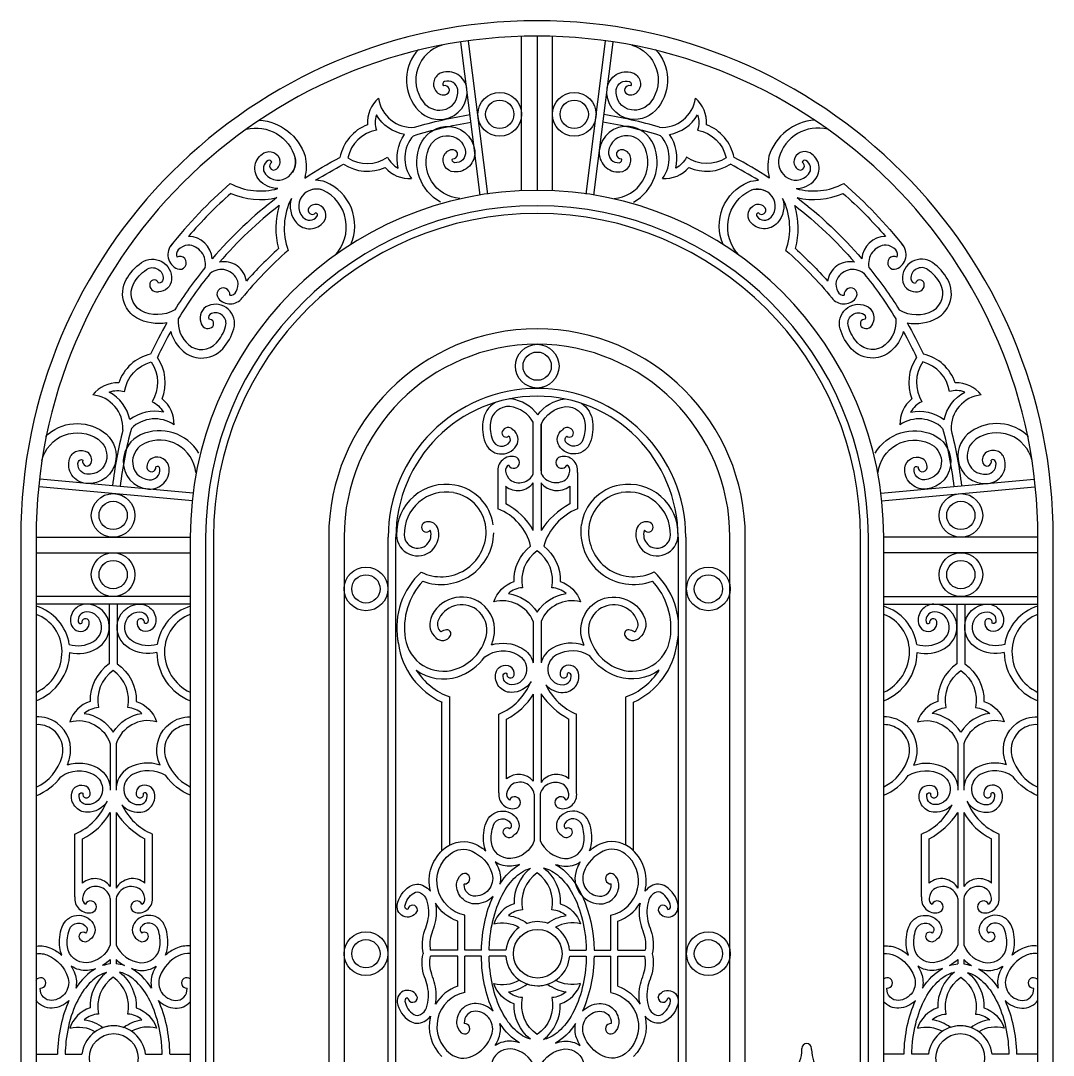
# Model space of a CAD drawing. Header units: millimetres. Extents: x 0 to 1702, y 0 to 2807.
# Drawn here: x 0 to 1702, y 1103 to 2807 of the extents above; entities that cross this region are included whole.
import ezdxf

# ---------------------------------------------------------------- set-up
doc = ezdxf.new("R2010")
doc.units = ezdxf.units.MM
for name, color, linetype in [('ceco.net 115 door frame', 7, 'Continuous'), ('ceco.net 115 door lock', 8, 'Continuous'), ('ceco.net 115 door wrought iron', 9, 'Continuous')]:
    doc.layers.add(name, color=color, linetype=linetype)

msp = doc.modelspace()

# ---------------------------------------------------------------- linework, layer by layer
at = {"layer": 'ceco.net 115 door frame'}
for p, q in [((825.5, 2526.7), (825.5, 2780.9)), ((876.3, 2526.7), (876.3, 2780.9)), ((25.4, 1955.8), (279.4, 1955.8)), ((304.8, 1955.8), (304.8, 50.8)), ((317.5, 1955.8), (317.5, 50.8)), ((533, 1955.8), (533, 266.3)), ((1168.8, 266.3), (1168.8, 1955.8)), ((1384.3, 50.8), (1384.3, 1955.8)), ((1397, 50.8), (1397, 1955.8)), ((1676.4, 1955.8), (1422.4, 1955.8)), ((25.4, 1930.4), (279.4, 1930.4)), ((1676.4, 1930.4), (1422.4, 1930.4))]:
    msp.add_line(p, q, dxfattribs=at)
for points in [[(1701.8, 0), (1701.8, 1955.8, 1), (0, 1955.8), (0, 0), (1701.8, 0)], [(1194.2, 240.9), (1194.2, 1955.8, 1), (507.6, 1955.8), (507.6, 240.9)]]:
    msp.add_lwpolyline(points, format="xyb", close=True, dxfattribs=at)
for points in [[(1676.4, 266.3), (1676.4, 1955.8, 1), (25.4, 1955.8), (25.4, 266.3)], [(1422.4, 266.3), (1422.4, 1955.8, 1), (279.4, 1955.8), (279.4, 266.3)]]:
    msp.add_lwpolyline(points, format="xyb", dxfattribs=at)
for radius in [546.1, 533.4, 317.9]:
    msp.add_arc((850.9, 1955.8), radius, 0, 180, dxfattribs=at)
at = {"layer": 'ceco.net 115 door lock'}
for p, q in [((1287.4, 1112.3), (1287.4, 1114)), ((1303.3, 1112.3), (1303.3, 1114))]:
    msp.add_line(p, q, dxfattribs=at)
for centre, radius, start, end in [((1226.8, 1113.4), 60.7, 322.462, 358.9128), ((1295.4, 1114), 7.96, 0, 180), ((1364, 1113.4), 60.7, 181.0872, 217.538)]:
    msp.add_arc(centre, radius, start, end, dxfattribs=at)
at = {"layer": 'ceco.net 115 door wrought iron'}
for p, q in [((850.9, 2781.3), (850.9, 2527.3)), ((757.5, 2519.2), (725.5, 2771.2)), ((770.1, 2520.9), (738.1, 2772.9)), ((931.7, 2520.9), (963.7, 2772.9)), ((944.3, 2519.2), (976.3, 2771.2)), ((857.5, 2065.2), (857.5, 2141.7)), ((786.6, 2062.7), (786.6, 2002.8)), ((917.6, 2062.7), (917.6, 2002.8)), ((284.5, 2028.7), (31.5, 2051.4)), ((1417.3, 2028.7), (1670.3, 2051.4)), ((283.2, 2016), (30.3, 2038.8)), ((799.3, 2039.9), (799.3, 2010.9)), ((904.9, 2039.9), (904.9, 2010.9)), ((1418.6, 2016), (1671.5, 2038.8)), ((605.7, 351), (605.7, 1955.8)), ((618.4, 351), (618.4, 1955.8)), ((1083.4, 1955.8), (1083.4, 351)), ((1096.1, 1955.8), (1096.1, 351)), ((279.4, 1858.4), (25.4, 1858.4)), ((1422.4, 1858.4), (1676.4, 1858.4)), ((279.4, 1845.7), (25.4, 1845.7)), ((1422.4, 1845.7), (1676.4, 1845.7)), ((844.8, 1817.3), (844.8, 1749.2)), ((857.5, 1817.3), (857.5, 1749.2)), ((707, 1449.1), (707, 1692.8)), ((844.8, 1697.5), (844.8, 1554.3)), ((857.5, 1697.9), (857.5, 1552)), ((997.1, 1449.1), (997.1, 1692.8)), ((694.3, 1439.5), (694.3, 1684.3)), ((1009.8, 1439.5), (1009.8, 1684.3)), ((788.1, 1535.2), (788.1, 1664.6)), ((800.8, 1558.1), (800.8, 1656.5)), ((903.3, 1558.1), (903.3, 1656.5)), ((916, 1535.2), (916, 1664.6)), ((147.6, 1615.6), (147.6, 1539.4)), ((157.2, 1615.6), (157.2, 1539.4)), ((1544.6, 1615.6), (1544.6, 1539.4)), ((1554.2, 1615.6), (1554.2, 1539.4)), ((846.4, 1532.8), (846.4, 1456.3)), ((856, 1532.8), (856, 1456.3)), ((147.6, 1502.8), (147.6, 1380.6)), ((157.2, 1502.8), (157.2, 1377.9)), ((1544.6, 1502.8), (1544.6, 1377.9)), ((1554.2, 1502.8), (1554.2, 1380.6)), ((89.3, 1363.6), (89.3, 1467.2)), ((217.2, 1363.6), (217.2, 1467.2)), ((1484.6, 1363.6), (1484.6, 1467.2)), ((1612.5, 1363.6), (1612.5, 1467.2)), ((102, 1386.4), (102, 1459.1)), ((204.5, 1386.4), (204.5, 1459.1)), ((1497.3, 1386.4), (1497.3, 1459.1)), ((1599.8, 1386.4), (1599.8, 1459.1)), ((147.6, 1361.1), (147.6, 1284.6)), ((157.2, 1361.1), (157.2, 1284.6)), ((1544.6, 1361.1), (1544.6, 1284.6)), ((1554.2, 1361.1), (1554.2, 1284.6)), ((731.7, 1275.7), (731.7, 1333.7)), ((972.5, 1275.7), (972.5, 1333.7)), ((720.2, 1275.7), (720.2, 1323.6)), ((984, 1275.7), (984, 1323.6)), ((720.2, 1275.7), (675.1, 1275.7)), ((720.2, 1266.2), (675.5, 1266.2)), ((720.2, 1216.4), (720.2, 1266.2)), ((759.3, 1275.7), (731.7, 1275.7)), ((731.7, 1206.3), (731.7, 1266.2)), ((759.2, 1266.2), (731.7, 1266.2)), ((799.6, 1275.7), (772, 1275.7)), ((799.4, 1266.2), (772, 1266.2)), ((904.6, 1275.7), (932.2, 1275.7)), ((904.8, 1266.2), (932.2, 1266.2)), ((944.9, 1275.7), (972.5, 1275.7)), ((944.9, 1266.2), (972.5, 1266.2)), ((972.5, 1206.3), (972.5, 1266.2)), ((984, 1275.7), (1029.1, 1275.7)), ((984, 1216.4), (984, 1266.2)), ((984, 1266.2), (1028.7, 1266.2)), ((147.6, 1260.7), (147.6, 1253.2)), ((157.2, 1260.7), (157.2, 1253.3)), ((1544.6, 1260.7), (1544.6, 1253.3)), ((1554.2, 1260.7), (1554.2, 1253.2)), ((25.4, 1104.7), (60.5, 1104.7)), ((73.2, 1104.7), (100.8, 1104.7)), ((205.7, 1104.7), (233.4, 1104.7)), ((246.1, 1104.7), (279.4, 1104.7)), ((1455.7, 1104.7), (1422.4, 1104.7)), ((1496.1, 1104.7), (1468.4, 1104.7)), ((1628.6, 1104.7), (1601, 1104.7)), ((1676.4, 1104.7), (1641.3, 1104.7))]:
    msp.add_line(p, q, dxfattribs=at)
for points in [[(694.8, 2766.6, 0.525666), (663.2, 2672.8, 0.276638), (695.3, 2659.7, 0.411841), (720.2, 2693.3, 0.470069), (698.6, 2706.5, 0.546885), (696.8, 2699.3)], [(1007, 2766.6, -0.525666), (1038.6, 2672.8, -0.276638), (1006.5, 2659.7, -0.411841), (981.6, 2693.3, -0.470069), (1003.2, 2706.5, -0.546885), (1005, 2699.3)], [(655.5, 2759.5, 0.35957), (651, 2663.7, 0.276638), (697.6, 2644.6, 0.411841), (735.3, 2695.5, 0.470069), (693.6, 2720.9, 0.501739), (684, 2690.9)], [(1046.3, 2759.5, -0.35957), (1050.8, 2663.7, -0.276638), (1004.2, 2644.6, -0.411841), (966.5, 2695.5, -0.470069), (1008.2, 2720.9, -0.501739), (1017.8, 2690.9)], [(393.4, 2642.9, -0.306956), (468.6, 2583.6, -0.116247), (468.1, 2547.6, -0.023873), (526.2, 2581.4, -0.009384)], [(649.2, 2631.2, -0.03329), (740.7, 2652, -0.03329)], [(1052.6, 2631.2, 0.03329), (961.1, 2652, 0.03329)], [(1308.4, 2642.9, 0.306956), (1233.2, 2583.6, 0.116247), (1233.7, 2547.6, 0.023873), (1175.6, 2581.4, 0.009384)], [(371.4, 2627.8, -0.41219), (452.3, 2580.2, -0.195179), (448, 2557.4)], [(647.4, 2617.3, -0.035229), (742.2, 2639.4, -0.035229)], [(692.1, 2507.7, -0.382297), (658.6, 2602.4, -0.276638), (699, 2632.5, -0.411841), (748.2, 2592.6, -0.470069), (714.2, 2557.6, -0.501739), (697.4, 2584.3)], [(1009.7, 2507.7, 0.382297), (1043.2, 2602.4, 0.276638), (1002.8, 2632.5, 0.411841), (953.6, 2592.6, 0.470069), (987.6, 2557.6, 0.501739), (1004.4, 2584.3)], [(1054.4, 2617.3, 0.035229), (959.6, 2639.4, 0.035229)], [(1330.4, 2627.8, 0.41219), (1249.5, 2580.2, 0.195179), (1253.8, 2557.4)], [(723.8, 2513.9, -0.510203), (672.7, 2596.6, -0.276638), (700.5, 2617.3, -0.411841), (733, 2591, -0.470069), (715.4, 2572.8, -0.546885), (711.9, 2579.4)], [(978, 2513.9, 0.510203), (1029.1, 2596.6, 0.276638), (1001.3, 2617.3, 0.411841), (968.8, 2591, 0.470069), (986.4, 2572.8, 0.546885), (989.9, 2579.4)], [(423.7, 2530.1, -0.217134), (392.8, 2544.8, -0.470069), (400.8, 2588.8, -0.501739), (427.2, 2577.1)], [(1278.1, 2530.1, 0.217134), (1309, 2544.8, 0.470069), (1301, 2588.8, 0.501739), (1274.6, 2577.1)], [(544.1, 2438, 0.418384), (502.7, 2540.9, 0.081493), (485.8, 2543.8, -0.019274), (532.1, 2570.2, -0.006045)], [(1157.7, 2438, -0.418384), (1199.1, 2540.9, -0.081493), (1216, 2543.8, 0.019274), (1169.7, 2570.2, 0.006045)], [(345.3, 2538.3, 0.046306), (246.7, 2435.3)], [(346.3, 2522.3, 0.032861), (276.5, 2451.3)], [(518, 2420.4, 0.51283), (498.1, 2527.7, 0.195746), (474.8, 2526.6)], [(1183.8, 2420.4, -0.51283), (1203.7, 2527.7, -0.195746), (1227, 2526.6)], [(1355.5, 2522.3, -0.032861), (1425.3, 2451.3)], [(1356.5, 2538.3, -0.046306), (1455.1, 2435.3)], [(422.2, 2515.3, 0.052227), (315.6, 2414.4)], [(446.2, 2514.1, 0.269006), (454.7, 2473.7, 0.470069), (499.4, 2475.5, 0.501739), (491.4, 2503.3)], [(1255.6, 2514.1, -0.269006), (1247.1, 2473.7, -0.470069), (1202.4, 2475.5, -0.501739), (1210.4, 2503.3)], [(1279.6, 2515.3, -0.052227), (1386.2, 2414.4)], [(426.2, 2502.3, 0.04918), (327.6, 2408.9)], [(1275.6, 2502.3, -0.04918), (1374.2, 2408.9)], [(440.7, 2428.3, 0.043834), (364.6, 2349.5, 0.043834)], [(425, 2431.3, 0.029579), (371.9, 2377.8, 0.029579)], [(1261.1, 2428.3, -0.043834), (1337.2, 2349.5, -0.043834)], [(1276.8, 2431.3, -0.029579), (1329.9, 2377.8, -0.029579)], [(171.1, 2340.9, -0.221192), (173.9, 2380.3, -0.113932), (199.1, 2408.2, -0.627897), (248.7, 2380.4, -0.401846), (226.9, 2360.3)], [(1530.7, 2340.9, 0.221192), (1527.9, 2380.3, 0.113932), (1502.7, 2408.2, 0.627897), (1453.1, 2380.4, 0.401846), (1474.9, 2360.3)], [(253.9, 2330.5, -0.265539), (198, 2329.4, -0.404298), (186.2, 2373.5, -0.113932), (207.1, 2396.8, -0.627897), (234.7, 2381.3, -0.401846), (227.1, 2374.3)], [(303.9, 2400.3, 0.030464), (253.9, 2330.5, 0.030464)], [(312.3, 2390.6, 0.03303), (259.8, 2315.9, 0.03303)], [(1389.5, 2390.6, -0.03303), (1442, 2315.9, -0.03303)], [(1397.9, 2400.3, -0.030464), (1447.9, 2330.5, -0.030464)], [(1447.9, 2330.5, 0.265539), (1503.8, 2329.4, 0.404298), (1515.6, 2373.5, 0.113932), (1494.7, 2396.8, 0.627897), (1467.1, 2381.3, 0.401846), (1474.7, 2374.3)], [(241, 2309.1, -0.175472), (190.8, 2317.4, -0.168076), (171.1, 2340.9)], [(296.5, 2251.1, 0.221192), (332.9, 2266.5, 0.113932), (351.2, 2299.3, 0.627897), (308.9, 2337.3, 0.401846), (296.9, 2310.2)], [(1405.3, 2251.1, -0.221192), (1368.9, 2266.5, -0.113932), (1350.6, 2299.3, -0.627897), (1392.9, 2337.3, -0.401846), (1404.9, 2310.2)], [(1460.8, 2309.1, 0.175472), (1511, 2317.4, 0.168076), (1530.7, 2340.9)], [(259.8, 2315.9, 0.249649), (276.9, 2272.9, 0.404298), (322.5, 2275.9, 0.113932), (337.8, 2303.2, 0.627897), (314.2, 2324.4, 0.401846), (310, 2314.9)], [(1442, 2315.9, -0.249649), (1424.9, 2272.9, -0.404298), (1379.3, 2275.9, -0.113932), (1364, 2303.2, -0.627897), (1387.6, 2324.4, -0.401846), (1391.8, 2314.9)], [(241, 2309.1, 0.020668), (213.9, 2257.5, 0.009384)], [(1460.8, 2309.1, -0.020668), (1487.9, 2257.5, -0.009384)], [(247.3, 2294.6, 0.017328), (225.3, 2252, 0.006045)], [(247.3, 2294.6, 0.147521), (267.9, 2262.2, 0.168076), (296.5, 2251.1)], [(1454.5, 2294.6, -0.147521), (1433.9, 2262.2, -0.168076), (1405.3, 2251.1)], [(1454.5, 2294.6, -0.017328), (1476.5, 2252, -0.006045)], [(852.1, 2157.5, 0.210669), (807.7, 2183.7, 0.012639), (805.5, 2183.9)], [(852.1, 2157.5, -0.210669), (896.5, 2183.7, -0.0019), (896.8, 2183.8)], [(782.3, 2178, 0.235004), (761.6, 2146.2, 0.113932), (765.4, 2112.2, 0.627897), (816.8, 2106.5, 0.401846), (811.3, 2132.9)], [(844.8, 2060.4), (844.8, 2145.2, 0.239199), (806.4, 2171.1, 0.404298), (774.2, 2144.7, 0.113932), (777.4, 2116.4, 0.627897), (806.1, 2113.3, 0.401846), (804.1, 2122.5)], [(857.5, 2141.7, -0.259441), (897.8, 2171.1, -0.404298), (929.9, 2144.7, -0.113932), (926.7, 2116.4, -0.627897), (898.1, 2113.3, -0.401846), (900, 2122.5)], [(924.2, 2176.5, -0.217453), (942.5, 2146.2, -0.113932), (938.7, 2112.2, -0.627897), (887.3, 2106.5, -0.401846), (892.8, 2132.9)], [(40.7, 2121.8, -0.35957), (136.2, 2129.8, -0.276638), (157, 2084, -0.411841), (107.5, 2044.4, -0.470069), (80.5, 2085.1, -0.501739), (110.2, 2095.8)], [(168.6, 2132.8, 0.03329), (151.2, 2040.7, 0.03329)], [(182.4, 2135.2, 0.035229), (163.8, 2039.5, 0.035229)], [(293.6, 2094.4, 0.382297), (197.7, 2124.5, 0.276638), (169.1, 2083, 0.411841), (210.8, 2035.3, 0.470069), (244.5, 2070.5, 0.501739), (217.3, 2086.4)], [(1408.2, 2094.4, -0.382297), (1504.1, 2124.5, -0.276638), (1532.7, 2083, -0.411841), (1491, 2035.3, -0.470069), (1457.3, 2070.5, -0.501739), (1484.5, 2086.4)], [(1519.4, 2135.2, -0.035229), (1538, 2039.5, -0.035229)], [(1533.2, 2132.8, -0.03329), (1550.6, 2040.7, -0.03329)], [(1661.1, 2121.8, 0.35957), (1565.6, 2129.8, 0.276638), (1544.8, 2084, 0.411841), (1594.3, 2044.4, 0.470069), (1621.3, 2085.1, 0.501739), (1591.6, 2095.8)], [(35, 2082.3, -0.525666), (127.5, 2117.3, -0.276638), (141.8, 2085.7, -0.411841), (109.1, 2059.6, -0.470069), (95.1, 2080.7, -0.546885), (102.3, 2082.7)], [(288.6, 2062.5, 0.510203), (204.1, 2110.6, 0.276638), (184.4, 2082.1, 0.411841), (211.9, 2050.5, 0.470069), (229.4, 2068.8, 0.546885), (222.7, 2072)], [(1413.2, 2062.5, -0.510203), (1497.7, 2110.6, -0.276638), (1517.4, 2082.1, -0.411841), (1489.9, 2050.5, -0.470069), (1472.4, 2068.8, -0.546885), (1479.1, 2072)], [(1666.8, 2082.3, 0.525666), (1574.3, 2117.3, 0.276638), (1560, 2085.7, 0.411841), (1592.7, 2059.6, 0.470069), (1606.7, 2080.7, 0.546885), (1599.5, 2082.7)], [(844.8, 1817.3, 0.373142), (779.8, 1849.5, -0.238095), (813.1, 1882.9, -0.234947), (840.4, 1941.5)], [(862, 1941.5, -0.234947), (889.3, 1882.9, -0.238095), (922.6, 1849.5, 0.373142), (857.5, 1817.3, 0.373142)], [(775.9, 1778.6, 0.030947), (779.3, 1789.2, 0.308466), (758.7, 1847.1, 0.495958), (675.8, 1822.2, 0.322961), (684.5, 1790.4)], [(928.6, 1777.9, -0.033006), (924.8, 1789.2, -0.308466), (945.5, 1847.1, -0.495958), (1028.4, 1822.2, -0.322961), (1019.7, 1790.4)], [(146.1, 1845.7), (146.1, 1747.4, 0.255077), (114.3, 1685.4, 0.238095), (81, 1652.1, -0.396765), (147.6, 1615.6)], [(81, 1766, 0.185319), (125.4, 1772.7, 0.276638), (146.1, 1809.2, 0.411841), (108, 1845.7, 0.470069), (82.6, 1814, 0.501739), (106.4, 1802.8)], [(158.8, 1845.7), (158.8, 1747.4, -0.255077), (190.5, 1685.4, -0.238095), (223.8, 1652.1, 0.396765), (157.2, 1615.6)], [(224.3, 1766.1, -0.187275), (179.4, 1772.7, -0.276638), (158.8, 1809.2, -0.411841), (196.9, 1845.7, -0.470069), (222.3, 1814, -0.501739), (198.4, 1802.8)], [(1477.5, 1766.1, 0.187275), (1522.4, 1772.7, 0.276638), (1543, 1809.2, 0.411841), (1504.9, 1845.7, 0.470069), (1479.5, 1814, 0.501739), (1503.4, 1802.8)], [(1543, 1845.7), (1543, 1747.4, 0.255077), (1511.3, 1685.4, 0.238095), (1478, 1652.1, -0.396765), (1544.6, 1615.6)], [(1555.7, 1845.7), (1555.7, 1747.4, -0.255077), (1587.5, 1685.4, -0.238095), (1620.8, 1652.1, 0.396765), (1554.2, 1615.6)], [(1620.8, 1766, -0.185319), (1576.4, 1772.7, -0.276638), (1555.7, 1809.2, -0.411841), (1593.8, 1845.7, -0.470069), (1619.2, 1814, -0.501739), (1595.4, 1802.8)], [(80.1, 1779.3, 0.204459), (119.1, 1783.7, 0.276638), (133.4, 1808.9, 0.411841), (108.2, 1833, 0.470069), (95, 1816.5, 0.546885), (100.8, 1814.3)], [(225.2, 1779.4, -0.207111), (185.7, 1783.7, -0.276638), (171.4, 1808.9, -0.411841), (196.6, 1833, -0.470069), (209.8, 1816.5, -0.546885), (204, 1814.3)], [(1476.6, 1779.4, 0.207111), (1516.1, 1783.7, 0.276638), (1530.4, 1808.9, 0.411841), (1505.2, 1833, 0.470069), (1492, 1816.5, 0.546885), (1497.8, 1814.3)], [(1621.7, 1779.3, -0.204459), (1582.7, 1783.7, -0.276638), (1568.4, 1808.9, -0.411841), (1593.6, 1833, -0.470069), (1606.8, 1816.5, -0.546885), (1601, 1814.3)], [(775.9, 1778.6, -0.20873), (825.8, 1773.3, -0.195746), (844.8, 1749.2, -0.195746)], [(928.6, 1777.9, 0.217731), (876.6, 1773.3, 0.195746), (857.5, 1749.2, 0.195746)], [(651.8, 1737.1, 0.240354), (720.2, 1726.3, 0.15816), (765.1, 1759.1, 0.15816)], [(765.1, 1759.1, -0.296123), (819.5, 1762.3, -0.276638), (833.7, 1737.1, -0.411841), (808.6, 1713, -0.470069), (795.4, 1729.5, -0.546885), (801.2, 1731.7, -0.501739)], [(937.9, 1760.7, 0.263345), (882.9, 1762.3, 0.276638), (868.7, 1737.1, 0.411841), (893.8, 1713, 0.470069), (907, 1729.5, 0.546885), (901.2, 1731.7)], [(1052.4, 1737.1, -0.240354), (984, 1726.3, -0.163799), (937.9, 1760.7, -0.163799)], [(841.2, 1718.6, -0.269006), (808.3, 1700.3, -0.470069), (782.9, 1732, -0.501739), (806.7, 1743.2)], [(865.6, 1712.7, 0.217134), (894.1, 1700.3, 0.470069), (919.5, 1732, 0.501739), (895.6, 1743.2)], [(77.1, 1581.2, 0.030947), (80.6, 1591.8, 0.308466), (59.9, 1649.7, 0.170366), (25.4, 1660, 0.170366)], [(229.8, 1580.5, -0.033006), (226, 1591.8, -0.308466), (246.7, 1649.7, -0.161988), (279.4, 1660.1, -0.161988)], [(1472, 1580.5, 0.033006), (1475.8, 1591.8, 0.308466), (1455.1, 1649.7, 0.161988), (1422.4, 1660.1, 0.161988)], [(1624.7, 1581.2, -0.030947), (1621.2, 1591.8, -0.308466), (1641.9, 1649.7, -0.170366), (1676.4, 1660, -0.170366)], [(66.3, 1561.6, -0.296123), (120.7, 1564.9, -0.276638), (134.9, 1539.7, -0.411841), (109.8, 1515.6, -0.470069), (96.6, 1532.1, -0.546885), (102.4, 1534.3, -0.501739)], [(77.1, 1581.2, -0.20873), (127, 1575.9, -0.276638), (147.6, 1539.4)], [(229.8, 1580.5, 0.217731), (177.8, 1575.9, 0.276638), (157.2, 1539.4)], [(239.1, 1563.3, 0.263345), (184.1, 1564.9, 0.276638), (169.9, 1539.7, 0.411841), (195, 1515.6, 0.470069), (208.2, 1532.1, 0.546885), (202.4, 1534.3)], [(1462.7, 1563.3, -0.263345), (1517.7, 1564.9, -0.276638), (1531.9, 1539.7, -0.411841), (1506.8, 1515.6, -0.470069), (1493.6, 1532.1, -0.546885), (1499.4, 1534.3)], [(1472, 1580.5, -0.217731), (1524, 1575.9, -0.276638), (1544.6, 1539.4)], [(1624.7, 1581.2, 0.20873), (1574.8, 1575.9, 0.276638), (1554.2, 1539.4)], [(1635.5, 1561.6, 0.296123), (1581.1, 1564.9, 0.276638), (1566.9, 1539.7, 0.411841), (1592, 1515.6, 0.470069), (1605.2, 1532.1, 0.546885), (1599.4, 1534.3, 0.501739)], [(25.4, 1530.3, 0.146135), (66.3, 1561.6)], [(279.4, 1531, -0.146354), (239.1, 1563.3)], [(1422.4, 1531, 0.146354), (1462.7, 1563.3)], [(1676.4, 1530.3, -0.146135), (1635.5, 1561.6)], [(142.4, 1521.2, -0.269006), (109.5, 1502.9, -0.470069), (84.1, 1534.6, -0.501739), (108, 1545.7)], [(166.8, 1515.3, 0.217134), (195.3, 1502.9, 0.470069), (220.7, 1534.6, 0.501739), (196.9, 1545.7)], [(1535, 1515.3, -0.217134), (1506.5, 1502.9, -0.470069), (1481.1, 1534.6, -0.501739), (1504.9, 1545.7)], [(1559.4, 1521.2, 0.269006), (1592.3, 1502.9, 0.470069), (1617.7, 1534.6, 0.501739), (1593.8, 1545.7)], [(766.6, 1439.3, -0.076258), (763.2, 1451.8, -0.113932), (767, 1485.8, -0.627897), (818.4, 1491.5, -0.401846), (812.9, 1465)], [(937.5, 1439.3, 0.076258), (940.9, 1451.8, 0.113932), (937.1, 1485.8, 0.627897), (885.8, 1491.5, 0.401846), (891.2, 1465)], [(846.4, 1456.3, -0.293585), (808, 1426.9, -0.404298), (775.8, 1453.3, -0.113932), (779, 1481.5, -0.627897), (807.6, 1484.7, -0.401846), (805.7, 1475.5)], [(856, 1456.3, 0.259441), (896.2, 1426.9, 0.404298), (928.3, 1453.3, 0.113932), (925.1, 1481.5, 0.627897), (896.5, 1484.7, 0.401846), (898.4, 1475.5)], [(675.2, 1372.9, -0.296557), (700.3, 1444.7, -0.280029), (749.6, 1450.3, -0.068525), (766.6, 1439.3)], [(1028.9, 1372.9, 0.296557), (1003.9, 1444.7, 0.280029), (954.6, 1450.3, 0.068525), (937.5, 1439.3)], [(731.7, 1333.7, -0.642174), (708.1, 1434.7, -0.280029), (744.3, 1438.7, -0.198402), (776.1, 1404.2, -0.505576), (750.1, 1364.7, -0.452982), (731.1, 1384.2, -0.023023), (731.2, 1385, -0.023023)], [(972.5, 1333.7, 0.642174), (996.1, 1434.7, 0.280029), (959.9, 1438.7, 0.198402), (928, 1404.2, 0.505576), (954.1, 1364.7, 0.452982), (973, 1384.2, 0.023023), (972.9, 1385, 0.023023)], [(822.2, 1416.9, -0.058874), (809, 1414.2, -0.168076), (782, 1421.2, -0.168076)], [(782, 1421.2, -0.046934), (788, 1408.6, -0.145309), (789.6, 1384.7)], [(881.3, 1417.2, 0.052345), (895.2, 1414.2, 0.168076), (922.2, 1421.2, 0.168076)], [(922.2, 1421.2, 0.046934), (916.1, 1408.6, 0.505576), (953.4, 1352, 0.452982), (985.7, 1385.2, 0.199321), (978, 1400.1)], [(778.4, 1364.4, -0.186058), (750.8, 1352, -0.452982), (718.5, 1385.2, -0.199321), (726.1, 1400.1)], [(840, 1410.7, 0.233062), (813.1, 1352.4, 0.238095), (779.8, 1319.1, -0.198626), (821.7, 1313.3)], [(868.3, 1320.3, -0.122464), (898.7, 1332.8, 0.162801), (875.4, 1342.3, 0.298178), (851.2, 1403.3, 0.298178), (827, 1342.3, 0.162801), (803.7, 1332.8, -0.125021), (834.7, 1319.9, -0.125021)], [(861.6, 1411.4, -0.236914), (889.3, 1352.4, -0.238095), (922.6, 1319.1, 0.193409), (881.6, 1313.8)], [(653.8, 1341.9, -0.919927), (620.7, 1350.2, -0.214906), (641, 1380.8, -0.271554), (665, 1381.5, -0.0995), (675.2, 1372.9, -0.0995)], [(1050.4, 1341.9, 0.919927), (1083.4, 1350.2, 0.214906), (1063.1, 1380.8, 0.271554), (1039.1, 1381.5, 0.0995), (1028.9, 1372.9, 0.0995)], [(637.9, 1343, -0.483733), (633.3, 1348.1, -0.214906), (647.8, 1370, -0.271554), (658.9, 1370.3, -0.184149), (668.7, 1358.9, -0.14955), (670.3, 1323.5, -0.024291), (665.6, 1308.1, 0.14555), (663.3, 1270, 0.12335)], [(1066.3, 1343, 0.483733), (1070.9, 1348.1, 0.214906), (1056.4, 1370, 0.271554), (1045.2, 1370.3, 0.184149), (1035.4, 1358.9, 0.14955), (1033.8, 1323.5, 0.024291), (1038.6, 1308.1, -0.14555), (1040.8, 1270, -0.14555), (1038.6, 1231.9, 0.024291), (1033.8, 1216.5, 0.14955), (1035.4, 1181.1, 0.184149), (1045.2, 1169.7, 0.271554), (1056.4, 1170, 0.214906), (1070.9, 1191.9, 0.483733), (1066.3, 1197, -0.483733)], [(683.5, 1353.2, -0.113593), (682.7, 1320.4, -0.024291), (677.5, 1303.7, 0.131924), (675.1, 1275.7)], [(720.2, 1323.6, -0.174073), (683.5, 1353.2, -0.174073)], [(984, 1323.6, 0.174073), (1020.7, 1353.2, 0.174073)], [(1020.7, 1353.2, 0.113593), (1021.5, 1320.4, 0.024291), (1026.6, 1303.7, -0.131924), (1029.1, 1275.7)], [(67.8, 1267.7, -0.076258), (64.4, 1280.1, -0.113932), (68.2, 1314.1, -0.627897), (119.6, 1319.8, -0.401846), (114.1, 1293.4)], [(238.7, 1267.7, 0.076258), (242.1, 1280.1, 0.113932), (238.3, 1314.1, 0.627897), (187, 1319.8, 0.401846), (192.4, 1293.4)], [(1463.1, 1267.7, -0.076258), (1459.7, 1280.1, -0.113932), (1463.5, 1314.1, -0.627897), (1514.8, 1319.8, -0.401846), (1509.4, 1293.4)], [(1634, 1267.7, 0.076258), (1637.4, 1280.1, 0.113932), (1633.6, 1314.1, 0.627897), (1582.2, 1319.8, 0.401846), (1587.7, 1293.4)], [(147.6, 1284.6, -0.293585), (109.2, 1255.2, -0.404298), (77, 1281.6, -0.113932), (80.2, 1309.9, -0.627897), (108.8, 1313.1, -0.401846), (106.9, 1303.9)], [(157.2, 1284.6, 0.264323), (197.4, 1255.2, 0.404298), (229.5, 1281.6, 0.113932), (226.4, 1309.9, 0.627897), (197.7, 1313.1, 0.401846), (199.6, 1303.9)], [(1544.6, 1284.6, -0.264323), (1504.4, 1255.2, -0.404298), (1472.3, 1281.6, -0.113932), (1475.4, 1309.9, -0.627897), (1504.1, 1313.1, -0.401846), (1502.2, 1303.9)], [(1554.2, 1284.6, 0.293585), (1592.6, 1255.2, 0.404298), (1624.8, 1281.6, 0.113932), (1621.6, 1309.9, 0.627897), (1593, 1313.1, 0.401846), (1594.9, 1303.9)], [(25.4, 1282.7, -0.137177), (50.8, 1278.6, -0.068525), (67.8, 1267.7)], [(279.4, 1282.9, 0.127702), (255.8, 1278.6, 0.068525), (238.7, 1267.7)], [(1422.4, 1282.9, -0.127702), (1446, 1278.6, -0.068525), (1463.1, 1267.7)], [(1676.4, 1282.7, 0.137177), (1651, 1278.6, 0.068525), (1634, 1267.7)], [(25.4, 1269.9, -0.147572), (45.5, 1267.1, -0.198402), (77.3, 1232.6, -0.505576), (51.3, 1193.1, -0.452982), (32.3, 1212.5, -0.023023), (32.5, 1213.4)], [(279.4, 1270.2, 0.134586), (261.1, 1267.1, 0.198402), (229.3, 1232.6, 0.505576), (255.3, 1193.1, 0.452982), (274.2, 1212.5, 0.023023), (274.1, 1213.4)], [(637.9, 1197, 0.483733), (633.3, 1191.9, 0.214906), (647.8, 1170, 0.271554), (658.9, 1169.7, 0.184149), (668.7, 1181.1, 0.14955), (670.3, 1216.5, 0.024291), (665.6, 1231.9, -0.14555), (663.3, 1270, -0.130697)], [(683.5, 1186.8, 0.113593), (682.7, 1219.6, 0.024291), (677.5, 1236.3, -0.141076), (675.5, 1266.2)], [(1020.7, 1186.8, -0.113593), (1021.5, 1219.6, -0.024291), (1026.6, 1236.3, 0.141076), (1028.7, 1266.2)], [(1422.4, 1270.2, -0.134586), (1440.7, 1267.1, -0.198402), (1472.5, 1232.6, -0.505576), (1446.5, 1193.1, -0.452982), (1427.6, 1212.5, -0.023023), (1427.7, 1213.4)], [(1676.4, 1269.9, 0.147572), (1656.3, 1267.1, 0.198402), (1624.5, 1232.6, 0.505576), (1650.5, 1193.1, 0.452982), (1669.5, 1212.5, 0.023023), (1669.3, 1213.4)], [(83.2, 1249.5, -0.046934), (89.2, 1237, -0.145309), (90.8, 1213.1)], [(123.4, 1245.2, -0.058874), (110.2, 1242.6, -0.168076), (83.2, 1249.5)], [(147.6, 1260.7, -0.072357), (134.7, 1250.4, -0.072357)], [(157.2, 1260.7, 0.063138), (170.9, 1250.6, 0.063138)], [(182.5, 1245.6, 0.052345), (196.4, 1242.6, 0.168076), (223.4, 1249.5, 0.168076)], [(223.4, 1249.5, 0.046934), (217.3, 1237, 0.145309), (215.8, 1213.1)], [(1519.3, 1245.6, -0.052345), (1505.4, 1242.6, -0.168076), (1478.4, 1249.5, -0.168076)], [(1478.4, 1249.5, -0.046934), (1484.5, 1237, -0.145309), (1486, 1213.1)], [(1544.6, 1260.7, -0.063138), (1530.9, 1250.6, -0.063138)], [(1554.2, 1260.7, 0.072357), (1567.1, 1250.4, 0.072357)], [(1578.4, 1245.2, 0.058874), (1591.6, 1242.6, 0.168076), (1618.6, 1249.5)], [(1618.6, 1249.5, 0.046934), (1612.6, 1237, 0.145309), (1611, 1213.1)], [(25.4, 1226.6, -0.030417), (27.3, 1228.5)], [(141.2, 1239.1, 0.233084), (114.3, 1180.8, 0.238095), (81, 1147.4, -0.198626), (122.9, 1141.6)], [(169.5, 1148.6, -0.122464), (199.9, 1161.2, 0.162801), (176.6, 1170.6, 0.298178), (152.4, 1231.6, 0.298178), (128.2, 1170.6, 0.162801), (104.9, 1161.2, -0.125021), (135.9, 1148.2, -0.125021)], [(162.8, 1239.7, -0.23685), (190.5, 1180.8, -0.238095), (223.8, 1147.4, 0.193409), (182.8, 1142.2)], [(279.4, 1228.4, 0.002198), (279.3, 1228.5)], [(1422.4, 1228.4, -0.002198), (1422.5, 1228.5)], [(1539, 1239.7, 0.23685), (1511.3, 1180.8, 0.238095), (1478, 1147.4, -0.193409), (1519, 1142.2)], [(1532.3, 1148.6, 0.122464), (1501.9, 1161.2, -0.162801), (1525.2, 1170.6, -0.298178), (1549.4, 1231.6, -0.298178), (1573.6, 1170.6, -0.162801), (1596.9, 1161.2, 0.125021), (1565.9, 1148.2, 0.125021)], [(1560.6, 1239.1, -0.233084), (1587.5, 1180.8, -0.238095), (1620.8, 1147.4, 0.198626), (1578.9, 1141.6)], [(1676.4, 1226.6, 0.030417), (1674.5, 1228.5)], [(720.2, 1216.4, 0.174073), (683.5, 1186.8, 0.174073)], [(840, 1129.3, -0.233084), (813.1, 1187.6, -0.238095), (779.8, 1220.9, 0.198626), (821.7, 1226.7)], [(868.3, 1219.7, 0.122464), (898.7, 1207.2, -0.162801), (875.4, 1197.7, -0.298178), (851.2, 1136.7, -0.298178), (827, 1197.7, -0.162801), (803.7, 1207.2, 0.125021), (834.7, 1220.1, 0.125021)], [(861.6, 1128.6, 0.23685), (889.3, 1187.6, 0.238095), (922.6, 1220.9, -0.193409), (881.6, 1226.2)], [(984, 1216.4, -0.174073), (1020.7, 1186.8, -0.174073)], [(79.6, 1192.7, -0.186058), (52, 1180.4, -0.254955), (25.4, 1193.1, -0.254955)], [(653.8, 1198.1, 0.919927), (620.7, 1189.8, 0.214906), (641, 1159.2, 0.271554), (665, 1158.5, 0.0995), (675.2, 1167.1, 0.0995)], [(731.7, 1206.3, 0.642174), (708.1, 1105.3, 0.280029), (744.3, 1101.3, 0.198402), (776.1, 1135.8, 0.505576), (750.1, 1175.3, 0.452982), (731.1, 1155.8, 0.023023), (731.2, 1155, 0.023023)], [(972.5, 1206.3, -0.642174), (996.1, 1105.3, -0.280029), (959.9, 1101.3, -0.198402), (928, 1135.8, -0.505576), (954.1, 1175.3, -0.452982), (973, 1155.8, -0.023023), (972.9, 1155, -0.023023)], [(1050.4, 1198.1, -0.919927), (1083.4, 1189.8, -0.214906), (1063.1, 1159.2, -0.271554), (1039.1, 1158.5, -0.0995), (1028.9, 1167.1, -0.0995)], [(1622.2, 1192.7, 0.186058), (1649.8, 1180.4, 0.254955), (1676.4, 1193.1, 0.254955)], [(227, 1192.7, 0.186058), (254.6, 1180.4, 0.230428), (279.4, 1190.9, 0.230428)], [(778.4, 1175.6, 0.186058), (750.8, 1188, 0.452982), (718.5, 1154.8, 0.199321), (726.1, 1139.9)], [(925.8, 1175.6, -0.186058), (953.4, 1188, -0.452982), (985.7, 1154.8, -0.199321), (978, 1139.9)], [(1474.8, 1192.7, -0.186058), (1447.2, 1180.4, -0.230428), (1422.4, 1190.9, -0.230428)], [(675.2, 1167.1, 0.266092), (694.3, 1100.5, 0.266092)], [(1028.9, 1167.1, -0.266092), (1009.8, 1100.5, -0.266092)], [(782, 1118.8, 0.046934), (788, 1131.4, 0.145309), (789.6, 1155.3)], [(922.2, 1118.8, -0.046934), (916.1, 1131.4, -0.145309), (914.6, 1155.3)], [(822.2, 1123.1, 0.058874), (809, 1125.8, 0.168076), (782, 1118.8)], [(881.3, 1122.8, -0.052345), (895.2, 1125.8, -0.168076), (922.2, 1118.8, -0.168076)], [(846.4, 1083.7, 0.293585), (808, 1113.1, 0.404298), (775.8, 1086.7, 0.113932), (779, 1058.5, 0.627897), (807.6, 1055.3, 0.401846), (805.7, 1064.5)], [(856, 1083.7, -0.264323), (896.2, 1113.1, -0.404298), (928.3, 1086.7, -0.113932), (925.1, 1058.5, -0.627897), (896.5, 1055.3, -0.401846), (898.4, 1064.5)]]:
    msp.add_lwpolyline(points, format="xyb", dxfattribs=at)
for points in [[(539.1, 2580.8, 0.298178), (604.7, 2581.7, 0.162801), (622.3, 2563.7, -0.217567), (632.7, 2619.4, -0.217567), (586.2, 2651.5, 0.162801), (586.3, 2626.4, 0.298178), (539.1, 2580.8, 0.298178)], [(1162.7, 2580.8, -0.298178), (1097.1, 2581.7, -0.162801), (1079.5, 2563.7, 0.217567), (1069.1, 2619.4, 0.217567), (1115.6, 2651.5, -0.162801), (1115.5, 2626.4, -0.298178), (1162.7, 2580.8, -0.298178)], [(215, 2244.7, -0.298178), (216.5, 2179.1, -0.162801), (235.1, 2162.1, 0.217567), (179.9, 2149.7, 0.217567), (146, 2195.1, -0.162801), (171.1, 2195.8, -0.298178), (215, 2244.7, -0.298178)], [(1486.8, 2244.7, 0.298178), (1485.3, 2179.1, 0.162801), (1466.7, 2162.1, -0.217567), (1521.9, 2149.7, -0.217567), (1555.8, 2195.1, 0.162801), (1530.7, 2195.8, 0.298178), (1486.8, 2244.7, 0.298178)], [(851.2, 1832.5, -0.217567), (898.7, 1863.3, 0.162801), (875.4, 1872.7, 0.298178), (851.2, 1933.7, 0.298178), (827, 1872.7, 0.162801), (803.7, 1863.3, -0.217567)], [(152.4, 1635, -0.217567), (199.9, 1665.9, 0.162801), (176.6, 1675.3, 0.298178), (152.4, 1736.3, 0.298178), (128.2, 1675.3, 0.162801), (104.9, 1665.9, -0.217567)], [(1549.4, 1635, 0.217567), (1501.9, 1665.9, -0.162801), (1525.2, 1675.3, -0.298178), (1549.4, 1736.3, -0.298178), (1573.6, 1675.3, -0.162801), (1596.9, 1665.9, 0.217567)]]:
    msp.add_lwpolyline(points, format="xyb", close=True, dxfattribs=at)
for points in [[(857.5, 2141.7), (857.5, 2060.4)], [(844.8, 1967.2), (844.8, 2045.7)], [(857.5, 2045.7), (857.5, 1967.2)]]:
    msp.add_lwpolyline(points, dxfattribs=at)
for centre, radius in [((789.5, 2652.5), 36), ((789.5, 2652.5), 23.3), ((912.3, 2652.5), 36), ((912.3, 2652.5), 23.3), ((851.2, 2237.7), 36), ((851.2, 2237.7), 23.3), ((152.4, 1991.8), 36), ((1549.4, 1991.8), 36), ((152.4, 1991.8), 23.3), ((1549.4, 1991.8), 23.3), ((152.4, 1894.4), 36), ((1549.4, 1894.4), 36), ((152.4, 1894.4), 23.3), ((1549.4, 1894.4), 23.3), ((569, 1870.9), 36), ((569, 1870.9), 23.3), ((1133.4, 1870.9), 36), ((1133.4, 1870.9), 23.3), ((569, 1270), 36), ((852.1, 1270), 40.1), ((1133.4, 1270), 36), ((569, 1270), 23.3), ((1133.4, 1270), 23.3), ((153.3, 1098.4), 40.1), ((1548.5, 1098.4), 40.1)]:
    msp.add_circle(centre, radius, dxfattribs=at)
for centre, radius, start, end in [((699.3, 2692.4), 7.35, 291.0352, 110.0711), ((1002.5, 2692.4), 7.35, 69.9289, 248.9648), ((623.8, 2639.2), 52.3, 130.5834, 184.1534), ((644.7, 2686.4), 55.4, 187.7915, 274.7038), ((696.5, 2699.8), 15.3, 215.5051, 291.0352), ((1005.3, 2699.8), 15.3, 248.9648, 324.4949), ((1057.1, 2686.4), 55.4, 265.2962, 352.2085), ((1078, 2639.2), 52.3, 355.8466, 49.4166), ((597.5, 2567.6), 72.6, 110.8987, 168.9903), ((1104.3, 2567.6), 72.6, 11.0097, 69.1013), ((688.4, 2580.1), 55.4, 137.8159, 216.9453), ((1013.4, 2580.1), 55.4, 323.0547, 42.1841), ((711.7, 2578.8), 15.3, 83.4301, 158.9601), ((712.6, 2586.7), 7.35, 264.3941, 83.4301), ((989.2, 2586.7), 7.35, 96.5699, 275.6059), ((990.1, 2578.8), 15.3, 21.0399, 96.5699), ((415, 2563.5), 15.1, 119.3444, 220.0514), ((409.6, 2573.1), 4.06, 4.6501, 119.3444), ((416.9, 2567.5), 6.74, 118.1996, 297.2356), ((413.5, 2574), 14, 297.2356, 12.7656), ((422, 2574.1), 30.9, 309.587, 11.441), ((1279.8, 2574.1), 30.9, 168.559, 230.413), ((1288.3, 2574), 14, 167.2344, 242.7644), ((1284.9, 2567.5), 6.74, 242.7644, 61.8004), ((1292.2, 2573.1), 4.06, 60.6556, 175.3499), ((1286.8, 2563.5), 15.1, 319.9486, 60.6556), ((571.3, 2631.4), 72.6, 237.4077, 293.8381), ((640.3, 2599), 52.3, 220.5834, 274.1534), ((1061.5, 2599), 52.3, 265.8466, 319.4166), ((1130.5, 2631.4), 72.6, 246.1619, 302.5923), ((424.4, 2571.3), 27.2, 220.0514, 309.587), ((1277.4, 2571.3), 27.2, 230.413, 319.9486), ((394.9, 2633.5), 107.3, 242.4912, 285.5763), ((394.9, 2633.5), 121.3, 246.4243, 283.0507), ((487.8, 2498.6), 30.9, 70.6352, 132.4892), ((1214, 2498.6), 30.9, 47.5108, 109.3648), ((1306.9, 2633.5), 107.3, 254.4237, 297.5088), ((1306.9, 2633.5), 121.3, 256.9493, 293.5757), ((541.6, 2464.9), 107.3, 152.7193, 199.989), ((485.3, 2501.3), 27.2, 132.4892, 222.0248), ((1216.5, 2501.3), 27.2, 317.9752, 47.5108), ((1160.2, 2464.9), 107.3, 340.011, 27.2807), ((541.6, 2464.9), 121.3, 162.0491, 196.078), ((480.5, 2494.4), 6.74, 144.8406, 323.8766), ((486.5, 2490.2), 14, 69.3106, 144.8406), ((485.1, 2486.4), 4.06, 322.7318, 77.4261), ((1215.3, 2490.2), 14, 35.1594, 110.6894), ((1216.7, 2486.4), 4.06, 102.5739, 217.2682), ((1221.3, 2494.4), 6.74, 216.1234, 35.1594), ((1160.2, 2464.9), 121.3, 343.922, 17.9509), ((476.3, 2493.1), 15.1, 222.0248, 322.7318), ((1225.5, 2493.1), 15.1, 217.2682, 317.9752), ((267.9, 2421.4), 25.3, 136.0381, 248.2645), ((278.9, 2410.7), 26.7, 97.7177, 136.0381), ((274.1, 2406.8), 30.4, 347.6563, 87.6715), ((275.9, 2411.5), 39.9, 4.1593, 89.1183), ((1425.9, 2411.5), 39.9, 90.8817, 175.8407), ((1427.7, 2406.8), 30.4, 92.3285, 192.3437), ((1422.9, 2410.7), 26.7, 43.9619, 82.2823), ((1433.9, 2421.4), 25.3, 291.7355, 43.9619), ((267.9, 2421.4), 11.3, 136.0381, 202.6894), ((1433.9, 2421.4), 11.3, 337.3106, 43.9619), ((262.4, 2407.8), 10.6, 248.2645, 118.1562), ((335.2, 2372.5), 37.1, 8.1262, 101.7039), ((1366.6, 2372.5), 37.1, 78.2961, 171.8738), ((1439.4, 2407.8), 10.6, 61.8438, 291.7355), ((330.6, 2368.2), 28.8, 19.5523, 129.2177), ((1371.2, 2368.2), 28.8, 50.7823, 160.4477), ((224.2, 2371.5), 11.5, 165.8635, 283.3446), ((220.1, 2372.6), 7.26, 13.7657, 165.8635), ((331.5, 2372.8), 26.7, 332.7566, 11.0769), ((1370.3, 2372.8), 26.7, 168.9231, 207.2434), ((1481.7, 2372.6), 7.26, 14.1365, 166.2343), ((1477.6, 2371.5), 11.5, 256.6554, 14.1365), ((334, 2356.1), 10.6, 350.6384, 220.5301), ((345.2, 2365.7), 11.3, 266.1052, 332.7566), ((1356.6, 2365.7), 11.3, 207.2434, 273.8948), ((1367.8, 2356.1), 10.6, 319.4699, 189.3616), ((345.2, 2365.7), 25.3, 220.5301, 321.7722), ((1356.6, 2365.7), 25.3, 218.2278, 319.4699), ((308.4, 2311.3), 11.5, 185.45, 302.9311), ((310.7, 2307.7), 7.26, 302.9311, 95.029), ((1391.1, 2307.7), 7.26, 84.971, 237.0689), ((1393.4, 2311.3), 11.5, 237.0689, 354.55), ((230.3, 2186.8), 72.6, 103.0937, 161.1853), ((165.6, 2210.7), 72.6, 338.2458, 34.6762), ((1536.2, 2210.7), 72.6, 145.3238, 201.7542), ((1471.5, 2186.8), 72.6, 18.8147, 76.9063), ((159.7, 2157.9), 52.3, 87.9306, 141.5005), ((850.9, 1955.8), 245.2, 0, 180), ((1542.1, 2157.9), 52.3, 38.4995, 92.0694), ((113.2, 2135.3), 55.4, 357.3802, 84.2925), ((200.5, 2142.8), 52.3, 357.9306, 51.5005), ((850.9, 1955.8), 232.5, 0, 180), ((1501.3, 2142.8), 52.3, 128.4995, 182.0694), ((1588.6, 2135.3), 55.4, 95.7075, 182.6198), ((221.1, 2095.5), 55.4, 55.1386, 134.2681), ((1480.7, 2095.5), 55.4, 45.7319, 124.8614), ((803.4, 2126.1), 10.5, 41.0527, 158.5338), ((900.7, 2126.1), 10.5, 21.4662, 138.9473), ((799.8, 2127.5), 6.6, 158.5338, 310.6317), ((904.3, 2127.5), 6.6, 229.3683, 21.4662), ((109.3, 2080.5), 7.35, 162.0128, 341.0488), ((101.8, 2083.1), 15.3, 341.0488, 56.5788), ((223.3, 2072.3), 15.3, 113.1238, 188.6538), ((809.3, 2066.1), 23, 76.1328, 188.3592), ((812.5, 2079.1), 9.6, 206.2411, 76.1328), ((891.7, 2079.1), 9.6, 103.8672, 333.7589), ((894.9, 2066.1), 23, 351.6408, 103.8672), ((1478.5, 2072.3), 15.3, 351.3462, 66.8762), ((1600, 2083.1), 15.3, 123.4212, 198.9512), ((1592.5, 2080.5), 7.35, 198.9512, 17.9872), ((215.4, 2071.1), 7.35, 188.6538, 7.6898), ((809.3, 2066.1), 10.3, 121.7079, 188.3592), ((823.1, 2068.1), 24.3, 188.3592, 226.6796), ((881, 2068.1), 24.3, 313.3204, 351.6408), ((894.9, 2066.1), 10.3, 351.6408, 58.2921), ((1486.4, 2071.1), 7.35, 172.3102, 351.3462), ((819.3, 2064.1), 31.4, 230.2872, 324.2022), ((821.4, 2071.7), 26, 234.9471, 334.1309), ((882.4, 2074.6), 28.6, 209.7592, 302.3952), ((884.1, 2066.6), 33.9, 218.2251, 307.8219), ((701.2, 1961.3), 81.8, 80.0787, 181.493), ((701.2, 1961.3), 69.1, 80.0787, 181.493), ((701.8, 1965.1), 65.2, 0.6504, 80.0787), ((701.8, 1965.1), 77.9, 8.5272, 80.0787), ((1001, 1965.1), 77.9, 99.9213, 171.3626), ((1001, 1965.1), 65.2, 99.9213, 179.3496), ((1001.7, 1961.3), 81.8, 358.507, 99.9213), ((1001.7, 1961.3), 69.1, 358.507, 99.9213), ((748.4, 1912.3), 111, 29.6653, 62.7255), ((968.5, 1894.5), 132.7, 118.6552, 146.7744), ((753.9, 1919.8), 89.2, 14.0526, 68.5127), ((955.2, 1912.8), 97.6, 112.6886, 162.904), ((668.8, 1972.7), 8.13, 114.2378, 319.502), ((671.8, 1964.8), 16.7, 24.6225, 112.4017), ((1010, 1965), 86.9, 172.1326, 290.9495), ((1031, 1964.8), 16.7, 67.5983, 155.3775), ((1034.1, 1972.7), 8.13, 220.498, 65.7622), ((654.2, 1960.1), 34.8, 181.493, 19.49), ((654.2, 1960.1), 22.1, 181.493, 19.49), ((692.8, 1965), 74.2, 243.6279, 0.6504), ((692.8, 1965), 86.9, 249.7576, 358.8974), ((1010, 1965), 74.2, 179.3496, 297.1034), ((1048.7, 1960.1), 34.8, 160.51, 358.507), ((1048.7, 1960.1), 22.1, 160.51, 358.507), ((745.7, 1806.3), 126, 132.9586, 188.681), ((958.4, 1806.3), 126, 351.319, 47.3266), ((745.7, 1806.3), 113.3, 137.0782, 188.681), ((958.4, 1806.3), 113.3, 351.319, 43.173), ((3.1, 1767.7), 77.9, 8.5272, 73.3315), ((302.2, 1767.7), 77.9, 107.0257, 171.3626), ((726.7, 1803.2), 41.6, 53.9403, 159.4582), ((977.5, 1803.2), 41.6, 20.5418, 126.0597), ((1399.6, 1767.7), 77.9, 8.6374, 72.9743), ((1698.7, 1767.7), 77.9, 106.6685, 171.4728), ((3.1, 1767.7), 65.2, 0.6504, 69.959), ((302.2, 1767.7), 65.2, 110.4763, 179.3496), ((726.5, 1803), 41.9, 345.3674, 53.9403), ((977.6, 1803), 41.9, 126.0597, 194.6326), ((1399.6, 1767.7), 65.2, 0.6504, 69.5237), ((1698.7, 1767.7), 65.2, 110.041, 179.3496), ((106.8, 1815.7), 6.13, 13.8025, 192.8385), ((100.3, 1814.1), 12.8, 298.2725, 13.8025), ((204.5, 1814.1), 12.8, 166.1975, 241.7275), ((198, 1815.7), 6.13, 347.1615, 166.1975), ((702.2, 1812.3), 15.5, 159.4582, 231.052), ((1002, 1812.3), 15.5, 308.948, 20.5418), ((1503.8, 1815.7), 6.13, 13.8025, 192.8385), ((1497.3, 1814.1), 12.8, 298.2725, 13.8025), ((1601.5, 1814.1), 12.8, 166.1975, 241.7275), ((1595, 1815.7), 6.13, 347.1615, 166.1975), ((695.1, 1800.7), 14.8, 223.7842, 333.0341), ((703.5, 1782.9), 20.6, 94.346, 122.5239), ((702.5, 1796.9), 6.57, 333.0341, 94.346), ((692.2, 1811.9), 77.3, 288.104, 345.3674), ((1011.9, 1811.9), 77.3, 194.6326, 251.896), ((1001.7, 1796.9), 6.57, 85.654, 206.9659), ((1009, 1800.7), 14.8, 206.9659, 316.2158), ((1000.6, 1782.9), 20.6, 57.4761, 85.654), ((696.5, 1798.8), 76.2, 188.681, 193.4043), ((745.5, 1797.5), 124.2, 187.5707, 245.6975), ((696.5, 1798.8), 63.5, 188.681, 288.104), ((1007.6, 1798.8), 63.5, 251.896, 351.319), ((958.7, 1797.5), 124.2, 294.3025, 352.4293), ((1007.6, 1798.8), 76.2, 346.5957, 351.319), ((-6, 1767.6), 74.2, 294.9961, 0.6504), ((-6, 1767.6), 86.9, 291.1511, 358.8974), ((311.2, 1767.6), 86.9, 181.0343, 248.5201), ((311.2, 1767.6), 74.2, 179.3496, 244.6074), ((1390.6, 1767.6), 74.2, 295.3926, 0.6504), ((1390.6, 1767.6), 86.9, 291.4799, 358.9657), ((1707.8, 1767.6), 86.9, 181.1026, 248.8489), ((1707.8, 1767.6), 74.2, 179.3496, 245.0039), ((800.7, 1731.9), 12.8, 346.1975, 61.7275), ((901.7, 1731.9), 12.8, 118.2725, 193.8025), ((745.5, 1797.5), 111.5, 212.8045, 249.8476), ((807.1, 1730.3), 6.13, 167.1615, 346.1975), ((895.2, 1730.3), 6.13, 193.8025, 12.8385), ((958.7, 1797.5), 111.5, 290.1524, 327.1955), ((750.5, 1754.6), 97.6, 292.6886, 338.3188), ((953.7, 1754.6), 97.6, 205.4618, 247.3114), ((750.5, 1754.6), 110.3, 297.1596, 328.8179), ((966.9, 1773), 132.7, 214.4567, 241.3448), ((27.9, 1605.7), 41.6, 53.9403, 93.412), ((27.7, 1605.5), 41.9, 345.3674, 53.9403), ((278.8, 1605.5), 41.9, 126.0597, 194.6326), ((278.7, 1605.7), 41.6, 89.0272, 126.0597), ((1423.1, 1605.7), 41.6, 53.9403, 90.9728), ((1423, 1605.5), 41.9, 345.3674, 53.9403), ((1674.1, 1605.5), 41.9, 126.0597, 194.6326), ((1673.9, 1605.7), 41.6, 86.588, 126.0597), ((-6.6, 1614.5), 77.3, 294.4168, 345.3674), ((313.1, 1614.5), 77.3, 194.6326, 244.1337), ((1388.7, 1614.5), 77.3, 295.8663, 345.3674), ((1708.4, 1614.5), 77.3, 194.6326, 245.5832), ((820.9, 1533.9), 31.4, 40.4833, 129.7128), ((822.7, 1528.4), 24.1, 10.5546, 127.3593), ((881.1, 1526.2), 26, 54.9471, 165.4345), ((883.2, 1533.9), 31.4, 50.2872, 144.7786), ((108.3, 1532.9), 6.13, 167.1615, 346.1975), ((101.9, 1534.5), 12.8, 346.1975, 61.7275), ((202.9, 1534.5), 12.8, 118.2725, 193.8025), ((196.5, 1532.9), 6.13, 193.8025, 12.8385), ((810.9, 1531.9), 23, 171.6408, 283.8672), ((824.7, 1529.9), 24.3, 133.3204, 171.6408), ((893.3, 1531.9), 23, 256.1328, 8.3592), ((879.4, 1529.9), 24.3, 8.3592, 46.6796), ((1505.3, 1532.9), 6.13, 167.1615, 346.1975), ((1498.9, 1534.5), 12.8, 346.1975, 61.7275), ((1599.9, 1534.5), 12.8, 118.2725, 193.8025), ((1593.5, 1532.9), 6.13, 193.8025, 12.8385), ((51.7, 1557.2), 97.6, 292.6886, 338.3188), ((810.9, 1531.9), 10.3, 171.6408, 238.2921), ((814.1, 1518.9), 9.6, 283.8672, 153.7589), ((890.1, 1518.9), 9.6, 26.2411, 256.1328), ((893.3, 1531.9), 10.3, 301.7079, 8.3592), ((1650.1, 1557.2), 97.6, 201.6812, 247.3114), ((51.7, 1557.2), 110.3, 297.1596, 330.4496), ((268.1, 1575.5), 132.7, 213.2256, 241.3448), ((254.9, 1557.2), 97.6, 205.4618, 247.3114), ((1446.9, 1557.2), 97.6, 292.6886, 334.5382), ((1433.7, 1575.5), 132.7, 298.6552, 326.7744), ((1650.1, 1557.2), 110.3, 209.5504, 242.8404), ((801.4, 1470.5), 6.6, 49.3683, 201.4662), ((805, 1471.9), 10.5, 201.4662, 318.9473), ((899.1, 1471.9), 10.5, 221.0527, 338.5338), ((902.7, 1470.5), 6.6, 338.5338, 130.6317), ((731.7, 1393.6), 8.58, 267.1353, 130.4233), ((972.5, 1393.6), 8.58, 49.5767, 272.8647), ((122.1, 1362.3), 31.4, 35.7978, 129.7128), ((123.9, 1356.7), 24.1, 10.5546, 127.3593), ((184.4, 1362.3), 31.4, 50.2872, 150.1603), ((182.3, 1354.6), 26, 54.9471, 165.4345), ((1517.4, 1362.3), 31.4, 29.8397, 129.7128), ((1519.5, 1354.6), 26, 14.5655, 125.0529), ((1579.7, 1362.3), 31.4, 50.2872, 144.2022), ((1577.9, 1356.7), 24.1, 52.6407, 169.4454), ((112.1, 1360.3), 23, 171.6408, 283.8672), ((125.9, 1358.2), 24.3, 133.3204, 171.6408), ((194.5, 1360.3), 23, 256.1328, 8.3592), ((180.6, 1358.2), 24.3, 8.3592, 46.6796), ((1507.3, 1360.3), 23, 171.6408, 283.8672), ((1521.2, 1358.2), 24.3, 133.3204, 171.6408), ((1589.7, 1360.3), 23, 256.1328, 8.3592), ((1575.9, 1358.2), 24.3, 8.3592, 46.6796), ((112.1, 1360.3), 10.3, 171.6408, 238.2921), ((115.3, 1347.3), 9.6, 283.8672, 153.7589), ((191.3, 1347.3), 9.6, 26.2411, 256.1328), ((194.5, 1360.3), 10.3, 301.7079, 8.3592), ((645.8, 1342), 7.97, 359.1077, 172.5833), ((1058.4, 1342), 7.97, 7.4167, 180.8923), ((1507.3, 1360.3), 10.3, 171.6408, 238.2921), ((1510.5, 1347.3), 9.6, 283.8672, 153.7589), ((1586.5, 1347.3), 9.6, 26.2411, 256.1328), ((1589.7, 1360.3), 10.3, 301.7079, 8.3592), ((852.1, 1270), 52.8, 125.0551, 173.7749), ((852.1, 1270), 52.8, 72.14, 109.2559), ((852.1, 1270), 52.8, 6.2251, 56.0036), ((102.6, 1298.8), 6.6, 49.3683, 201.4662), ((106.2, 1300.3), 10.5, 201.4662, 318.9473), ((200.3, 1300.3), 10.5, 221.0527, 338.5338), ((203.9, 1298.8), 6.6, 338.5338, 130.6317), ((1497.9, 1298.8), 6.6, 49.3683, 201.4662), ((1501.5, 1300.3), 10.5, 201.4662, 318.9473), ((1595.6, 1300.3), 10.5, 221.0527, 338.5338), ((1599.2, 1298.8), 6.6, 338.5338, 130.6317), ((852.1, 1270), 52.8, 184.1455, 355.8545), ((32.9, 1221.9), 8.58, 267.1353, 130.4233), ((273.7, 1221.9), 8.58, 49.5767, 272.8647), ((1428.1, 1221.9), 8.58, 267.1353, 130.4233), ((1668.9, 1221.9), 8.58, 49.5767, 272.8647), ((852.1, 1270), 52.8, 250.7441, 287.86), ((645.8, 1198), 7.97, 187.4167, 0.8923), ((1058.4, 1198), 7.97, 179.1077, 352.5833), ((153.3, 1098.4), 52.8, 6.9021, 173.0979), ((153.3, 1098.4), 52.8, 72.14, 109.2559), ((731.7, 1146.4), 8.58, 229.5767, 92.8647), ((972.5, 1146.4), 8.58, 87.1353, 310.4233), ((1548.5, 1098.4), 52.8, 6.9021, 173.0979), ((1548.5, 1098.4), 52.8, 70.7441, 107.86)]:
    msp.add_arc(centre, radius, start, end, dxfattribs=at)
at = {"layer": 'ceco.net 115 door wrought iron', "extrusion": (0, 0, -1)}
for centre, major_axis, start_param, end_param in [((852.1, 1270), (0, 155.1), -0.738226, -0.327522), ((852.1, 1270), (0, 155.1), 0.320365, 1.533852), ((852.1, 1270), (0, 155.1), -1.533852, -0.916643), ((852.1, 1270), (0, 155.1), 4.058236, 4.687763), ((852.1, 1270), (0, 155.1), 1.595423, 2.22495), ((1548.5, 1098.4), (0, -155.1), 2.403366, 2.821227), ((1548.5, 1098.4), (0, -155.1), 2.95021, 3.099831), ((1548.5, 1098.4), (0, -155.1), 3.202454, 3.342615), ((1548.5, 1098.4), (0, -155.1), 3.469115, 3.879819), ((1548.5, 1098.4), (0, -155.1), 1.611742, 2.22495), ((1548.5, 1098.4), (0, -155.1), 4.058236, 4.671443), ((852.1, 1270), (0, 155.1), 3.469115, 3.879819), ((852.1, 1270), (0, 155.1), 2.403366, 2.821227)]:
    msp.add_ellipse(centre, major_axis=major_axis, ratio=0.598615, start_param=start_param, end_param=end_param, dxfattribs=at)
at = {"layer": 'ceco.net 115 door wrought iron'}
for start_param, end_param in [(3.469115, 3.879819), (3.202454, 3.342615), (2.95021, 3.099831), (2.403366, 2.821227), (4.058236, 4.671443), (1.611742, 2.22495)]:
    msp.add_ellipse((153.3, 1098.4), major_axis=(0, -155.1), ratio=0.598615, start_param=start_param, end_param=end_param, dxfattribs=at)
for points, knots in [([(772, 1275.7), (772.1, 1281.7), (772.5, 1287.6), (774.7, 1310.2), (778, 1326.5), (787.8, 1355.8), (794.1, 1368.9), (808.7, 1390.2), (816.9, 1398.4), (830.1, 1407.1), (835.1, 1409.3), (840, 1410.7)], [7.892832, 7.892832, 7.892832, 7.892832, 8.013566, 8.013566, 8.359642, 8.359642, 8.705718, 8.705718, 9.051795, 9.051795, 9.256804, 9.256804, 9.256804, 9.256804]), ([(861.6, 1411.4), (866.1, 1410.4), (870.6, 1408.7), (883.4, 1401.6), (891.8, 1394.2), (906.8, 1374.5), (913.6, 1362), (924.2, 1333.7), (928.1, 1317.8), (931.3, 1292.9), (932, 1284.3), (932.2, 1275.7)], [3.273481, 3.273481, 3.273481, 3.273481, 3.460762, 3.460762, 3.806838, 3.806838, 4.152914, 4.152914, 4.49899, 4.49899, 4.673537, 4.673537, 4.673537, 4.673537]), ([(840, 1129.3), (835.7, 1130.5), (831.4, 1132.4), (818.8, 1140), (810.5, 1147.7), (795.7, 1168.3), (789.1, 1181), (779, 1209.9), (775.3, 1226), (772.6, 1250.4), (772.1, 1258.3), (772, 1266.2)], [6.451085, 6.451085, 6.451085, 6.451085, 6.629261, 6.629261, 6.975338, 6.975338, 7.321414, 7.321414, 7.66749, 7.66749, 7.828085, 7.828085, 7.828085, 7.828085]), ([(932.2, 1266.2), (932.1, 1260.9), (931.9, 1255.7), (930.1, 1233.6), (927, 1217.2), (917.7, 1187.4), (911.6, 1174), (897.3, 1152), (889.2, 1143.3), (874.5, 1133), (868, 1130.1), (861.6, 1128.6)], [4.738284, 4.738284, 4.738284, 4.738284, 4.845066, 4.845066, 5.191142, 5.191142, 5.537219, 5.537219, 5.883295, 5.883295, 6.151012, 6.151012, 6.151012, 6.151012]), ([(141.2, 1239.1), (136.9, 1237.9), (132.6, 1236), (120, 1228.4), (111.7, 1220.6), (96.9, 1200.1), (90.4, 1187.3), (80.2, 1158.5), (76.5, 1142.4), (73.9, 1118.8), (73.4, 1111.7), (73.2, 1104.7)], [6.451085, 6.451085, 6.451085, 6.451085, 6.629261, 6.629261, 6.975338, 6.975338, 7.321414, 7.321414, 7.66749, 7.66749, 7.810922, 7.810922, 7.810922, 7.810922]), ([(233.4, 1104.7), (233.2, 1109.1), (233, 1113.5), (231.3, 1134.7), (228.2, 1151.1), (218.9, 1181), (212.8, 1194.4), (198.5, 1216.4), (190.4, 1225), (175.7, 1235.4), (169.2, 1238.3), (162.8, 1239.7)], [4.755447, 4.755447, 4.755447, 4.755447, 4.845066, 4.845066, 5.191142, 5.191142, 5.537219, 5.537219, 5.883295, 5.883295, 6.151012, 6.151012, 6.151012, 6.151012]), ([(1468.4, 1104.7), (1468.6, 1109.1), (1468.8, 1113.5), (1470.5, 1134.7), (1473.6, 1151.1), (1482.9, 1181), (1489, 1194.4), (1503.3, 1216.4), (1511.4, 1225), (1526.1, 1235.4), (1532.6, 1238.3), (1539, 1239.7)], [4.755447, 4.755447, 4.755447, 4.755447, 4.845066, 4.845066, 5.191142, 5.191142, 5.537219, 5.537219, 5.883295, 5.883295, 6.151012, 6.151012, 6.151012, 6.151012]), ([(1560.6, 1239.1), (1564.9, 1237.9), (1569.2, 1236), (1581.8, 1228.4), (1590.1, 1220.6), (1604.9, 1200.1), (1611.4, 1187.3), (1621.6, 1158.5), (1625.3, 1142.4), (1627.9, 1118.8), (1628.4, 1111.7), (1628.6, 1104.7)], [6.451085, 6.451085, 6.451085, 6.451085, 6.629261, 6.629261, 6.975338, 6.975338, 7.321414, 7.321414, 7.66749, 7.66749, 7.810922, 7.810922, 7.810922, 7.810922])]:
    msp.add_open_spline(points, degree=3, knots=knots, dxfattribs=at)

doc.saveas('drawing.dxf')
